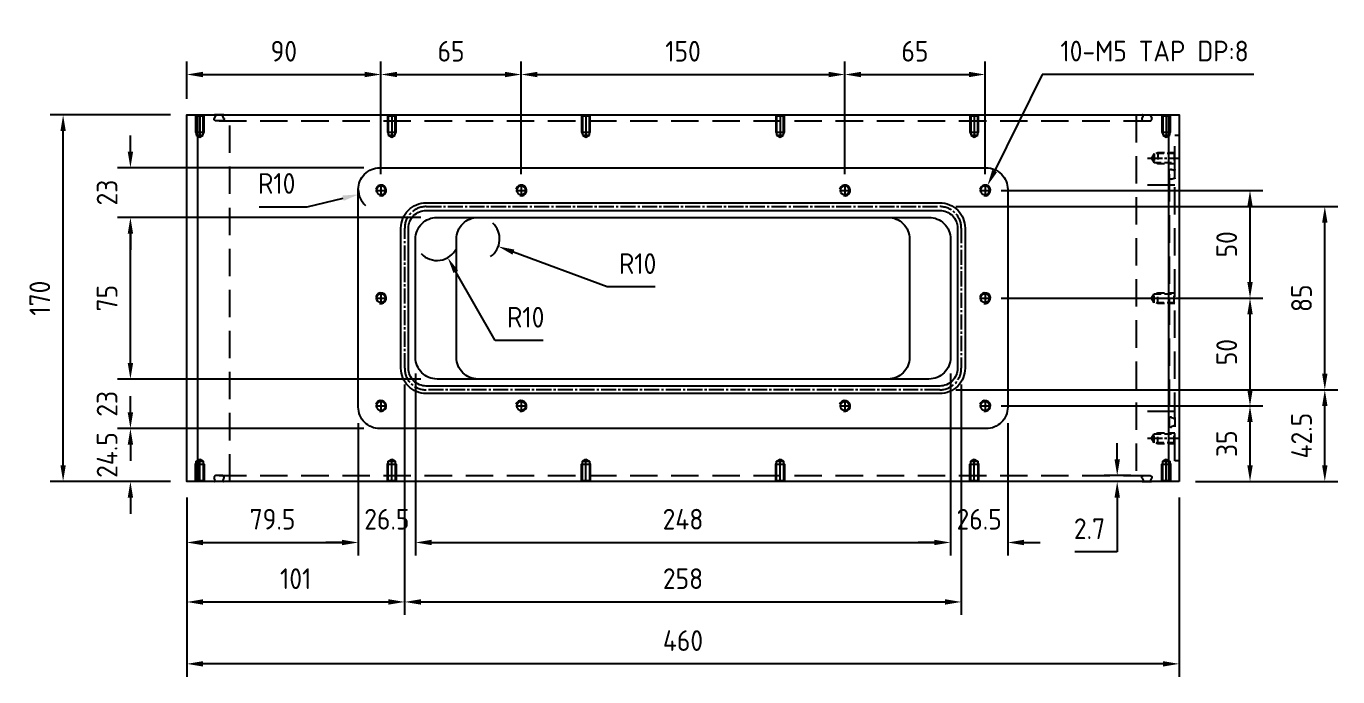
# Model space of a CAD drawing. Header units: millimetres. Extents: x -4251 to 2609, y -1673 to 4048.
# Drawn here: x -3733 to -3125, y 158 to 460 of the extents above; entities that cross this region are included whole.
import ezdxf

# ---------------------------------------------------------------- set-up
doc = ezdxf.new("R2010")
doc.units = ezdxf.units.MM
for name, pattern in [('CENTER', [50.8, 31.75, -6.35, 6.35, -6.35]), ('CENTER1', [10, 7, -1, 1, -1]), ('HIDDEN2', [4.7625, 3.175, -1.5875]), ('HIDDENX2', [19.05, 12.7, -6.35])]:
    doc.linetypes.add(name, pattern=pattern)
doc.layers.add('CENTER', color=1, linetype='CENTER')
doc.layers.add('THIN', color=3, linetype='Continuous')
doc.styles.get("Standard").update_dxf_attribs({"font": 'ISOCP.SHX', "bigfont": 'WHGTXT.SHX'})
doc.dimstyles.new('PS-3', dxfattribs={"dimscale": 3, "dimtxt": 3.2, "dimasz": 2.5, "dimexe": 2, "dimexo": 2.5, "dimgap": 2, "dimtad": 1, "dimtoh": 1, "dimrnd": 0.05, "dimzin": 12, "dimdsep": 46, "dimtxsty": 'Standard', "dimcen": 0, "dimclrt": 2, "dimazin": 3, "dimtfac": 1, "dimtofl": 0, "dimtmove": 0, "dimatfit": 3, "dimfxl": 0, "dimtolj": 1, "dimtzin": 0, "dimarcsym": 0})

# ---------------------------------------------------------------- blocks, each defined once
blk = doc.blocks.new('A$C4A8E0548')
at = {"color": 2, "linetype": 'HIDDENX2'}
for p, q in [((-2.23, 1.13), (-1.78, 2.14)), ((-2.14, 2.7), (2.14, 2.7)), ((-1.5, 0), (1.5, 0)), ((1.78, 2.14), (2.23, 1.13))]:
    blk.add_line(p, q, dxfattribs=at)
for centre, radius, start, end in [((-1.5, 0.8), 0.8, 156, 228.59038), ((-2.14, 2.3), 0.4, 336, 90), ((-1.5, 0.8), 0.8, 228.59038, 270), ((1.5, 0.8), 0.8, 270, 311.40962), ((2.14, 2.3), 0.4, 90, 204), ((1.5, 0.8), 0.8, 311.40962, 24)]:
    blk.add_arc(centre, radius, start, end, dxfattribs=at)
blk = doc.blocks.new('A$C757C281B')
blk.add_circle((0, 0), 2.07)
at = {"layer": 'CENTER'}
for p, q in [((-2.5, 0), (2.5, 0)), ((0, 2.5), (0, -2.5))]:
    blk.add_line(p, q, dxfattribs=at)
at = {"layer": 'THIN'}
blk.add_arc((0, 0), 2.5, 255, 165, dxfattribs=at)
blk = doc.blocks.new('A$C3EC57485')
at = {"color": 4}
for p, q in [((-455, 170), (-455, 0)), ((-5, 170), (-5, 0))]:
    blk.add_line(p, q, dxfattribs=at)
at = {"color": 2, "linetype": 'HIDDENX2'}
for p, q in [((-445, 167.3), (-15, 167.3)), ((-440, 0), (-440, 170)), ((-20, 170), (-20, 0)), ((-456, 162), (-452, 162)), ((-455.62, 160.6), (-452.38, 160.6)), ((-367, 162), (-363, 162)), ((-366.62, 160.6), (-363.38, 160.6)), ((-277, 162), (-273, 162)), ((-276.62, 160.6), (-273.38, 160.6)), ((-187, 162), (-183, 162)), ((-186.62, 160.6), (-183.38, 160.6)), ((-97, 162), (-93, 162)), ((-96.62, 160.6), (-93.38, 160.6)), ((-8, 162), (-4, 162)), ((-7.62, 160.6), (-4.38, 160.6)), ((-2, 9.5), (-2, 160.5)), ((0, 160.5), (-2, 160.5)), ((-4.7, 142.5), (-4.7, 27.5)), ((-2, 137.5), (-20, 137.5)), ((-2, 32.5), (-20, 32.5)), ((-456, 8), (-452, 8)), ((-455.62, 9.4), (-452.38, 9.4)), ((-367, 8), (-363, 8)), ((-366.62, 9.4), (-363.38, 9.4)), ((-277, 8), (-273, 8)), ((-276.62, 9.4), (-273.38, 9.4)), ((-187, 8), (-183, 8)), ((-186.62, 9.4), (-183.38, 9.4)), ((-97, 8), (-93, 8)), ((-96.62, 9.4), (-93.38, 9.4)), ((-8, 8), (-4, 8)), ((-7.62, 9.4), (-4.38, 9.4)), ((0, 9.5), (-2, 9.5)), ((-445, 2.7), (-15, 2.7))]:
    blk.add_line(p, q, dxfattribs=at)
at = {"color": 2, "linetype": 'HIDDEN2'}
for p, q in [((-11.6, 152.07), (-11.6, 147.93)), ((-10, 152.5), (-10, 147.5)), ((-11.6, 82.93), (-11.6, 87.07)), ((-10, 82.5), (-10, 87.5)), ((-11.6, 17.93), (-11.6, 22.07)), ((-10, 17.5), (-10, 22.5))]:
    blk.add_line(p, q, dxfattribs=at)
at = {"color": 1, "linetype": 'CENTER1'}
for p, q in [((-14.79, 150), (0, 150)), ((-14.79, 85), (0, 85)), ((-14.79, 20), (0, 20))]:
    blk.add_line(p, q, dxfattribs=at)
at = {"color": 4}
blk.add_lwpolyline([(0, 0), (-460, 0), (-460, 170), (0, 170)], close=True, dxfattribs=at)
at = {"color": 2, "linetype": 'HIDDENX2'}
for points in [[(-456, 170), (-456, 162), (-455.62, 161.34)], [(-456, 170), (-455.62, 169.62), (-452.38, 169.62), (-452, 170)], [(-455.62, 169.62), (-455.62, 160.6), (-454, 159.66), (-452.38, 160.6), (-452.38, 169.62)], [(-452.38, 161.34), (-452, 162), (-452, 170)], [(-367, 170), (-367, 162), (-366.62, 161.34)], [(-367, 170), (-366.62, 169.62), (-363.38, 169.62), (-363, 170)], [(-366.62, 169.62), (-366.62, 160.6), (-365, 159.66), (-363.38, 160.6), (-363.38, 169.62)], [(-363.38, 161.34), (-363, 162), (-363, 170)], [(-277, 170), (-277, 162), (-276.62, 161.34)], [(-277, 170), (-276.62, 169.62), (-273.38, 169.62), (-273, 170)], [(-276.62, 169.62), (-276.62, 160.6), (-275, 159.66), (-273.38, 160.6), (-273.38, 169.62)], [(-273.38, 161.34), (-273, 162), (-273, 170)], [(-187, 170), (-187, 162), (-186.62, 161.34)], [(-187, 170), (-186.62, 169.62), (-183.38, 169.62), (-183, 170)], [(-186.62, 169.62), (-186.62, 160.6), (-185, 159.66), (-183.38, 160.6), (-183.38, 169.62)], [(-183.38, 161.34), (-183, 162), (-183, 170)], [(-97, 170), (-97, 162), (-96.62, 161.34)], [(-97, 170), (-96.62, 169.62), (-93.38, 169.62), (-93, 170)], [(-96.62, 169.62), (-96.62, 160.6), (-95, 159.66), (-93.38, 160.6), (-93.38, 169.62)], [(-93.38, 161.34), (-93, 162), (-93, 170)], [(-8, 170), (-8, 162), (-7.62, 161.34)], [(-8, 170), (-7.62, 169.62), (-4.38, 169.62), (-4, 170)], [(-7.62, 169.62), (-7.62, 160.6), (-6, 159.66), (-4.38, 160.6), (-4.38, 169.62)], [(-4.38, 161.34), (-4, 162), (-4, 170)], [(-456, 0), (-456, 8), (-455.62, 8.66)], [(-455.62, 0.38), (-455.62, 9.4), (-454, 10.34), (-452.38, 9.4), (-452.38, 0.38)], [(-452.38, 8.66), (-452, 8), (-452, 0)], [(-367, 0), (-367, 8), (-366.62, 8.66)], [(-366.62, 0.38), (-366.62, 9.4), (-365, 10.34), (-363.38, 9.4), (-363.38, 0.38)], [(-363.38, 8.66), (-363, 8), (-363, 0)], [(-277, 0), (-277, 8), (-276.62, 8.66)], [(-276.62, 0.38), (-276.62, 9.4), (-275, 10.34), (-273.38, 9.4), (-273.38, 0.38)], [(-273.38, 8.66), (-273, 8), (-273, 0)], [(-187, 0), (-187, 8), (-186.62, 8.66)], [(-186.62, 0.38), (-186.62, 9.4), (-185, 10.34), (-183.38, 9.4), (-183.38, 0.38)], [(-183.38, 8.66), (-183, 8), (-183, 0)], [(-97, 0), (-97, 8), (-96.62, 8.66)], [(-96.62, 0.38), (-96.62, 9.4), (-95, 10.34), (-93.38, 9.4), (-93.38, 0.38)], [(-93.38, 8.66), (-93, 8), (-93, 0)], [(-8, 0), (-8, 8), (-7.62, 8.66)], [(-7.62, 0.38), (-7.62, 9.4), (-6, 10.34), (-4.38, 9.4), (-4.38, 0.38)], [(-4.38, 8.66), (-4, 8), (-4, 0)], [(-456, 0), (-455.62, 0.38), (-452.38, 0.38), (-452, 0)], [(-367, 0), (-366.62, 0.38), (-363.38, 0.38), (-363, 0)], [(-277, 0), (-276.62, 0.38), (-273.38, 0.38), (-273, 0)], [(-187, 0), (-186.62, 0.38), (-183.38, 0.38), (-183, 0)], [(-97, 0), (-96.62, 0.38), (-93.38, 0.38), (-93, 0)], [(-8, 0), (-7.62, 0.38), (-4.38, 0.38), (-4, 0)]]:
    blk.add_lwpolyline(points, dxfattribs=at)
at = {"color": 2, "linetype": 'HIDDEN2'}
for points in [[(-2.43, 152.07), (-11.6, 152.07), (-12.79, 150), (-11.6, 147.93), (-2.43, 147.93)], [(-2, 152.5), (-10, 152.5), (-10.75, 152.07)], [(-2, 152.5), (-2.43, 152.07), (-2.43, 147.93), (-2, 147.5)], [(-10.75, 147.93), (-10, 147.5), (-2, 147.5)], [(-2.43, 82.93), (-11.6, 82.93), (-12.79, 85), (-11.6, 87.07), (-2.43, 87.07)], [(-10.75, 87.07), (-10, 87.5), (-2, 87.5)], [(-2, 82.5), (-2.43, 82.93), (-2.43, 87.07), (-2, 87.5)], [(-2, 82.5), (-10, 82.5), (-10.75, 82.93)], [(-2.43, 17.93), (-11.6, 17.93), (-12.79, 20), (-11.6, 22.07), (-2.43, 22.07)], [(-10.75, 22.07), (-10, 22.5), (-2, 22.5)], [(-2, 17.5), (-2.43, 17.93), (-2.43, 22.07), (-2, 22.5)], [(-2, 17.5), (-10, 17.5), (-10.75, 17.93)]]:
    blk.add_lwpolyline(points, dxfattribs=at)
at = {"color": 4}
for points in [[(-89.5, 24.5), (-370.5, 24.5, -0.414214), (-380.5, 34.5), (-380.5, 135.5, -0.414214), (-370.5, 145.5), (-89.5, 145.5, -0.414214), (-79.5, 135.5), (-79.5, 34.5, -0.414214)], [(-349, 129.24), (-111, 129.24, -0.414214), (-99.26, 117.5), (-99.26, 52.5, -0.414214), (-111, 40.76), (-349, 40.76, -0.414214), (-360.74, 52.5), (-360.74, 117.5, -0.414214)], [(-349, 125.76), (-111, 125.76, -0.414214), (-102.74, 117.5), (-102.74, 52.5, -0.414214), (-111, 44.24), (-349, 44.24, -0.414214), (-357.26, 52.5), (-357.26, 117.5, -0.414214)], [(-344, 122.5), (-116, 122.5, -0.414214), (-106, 112.5), (-106, 57.5, -0.414214), (-116, 47.5), (-344, 47.5, -0.414214), (-354, 57.5), (-354, 112.5, -0.414214)], [(-325, 122.5), (-135, 122.5, -0.414214), (-125, 112.5), (-125, 57.5, -0.414214), (-135, 47.5), (-325, 47.5, -0.414214), (-335, 57.5), (-335, 112.5, -0.414214)]]:
    blk.add_lwpolyline(points, format="xyb", close=True, dxfattribs=at)
at = {"color": 1, "linetype": 'CENTER1'}
blk.add_lwpolyline([(-349, 127.5), (-111, 127.5, -0.414214), (-101, 117.5), (-101, 52.5, -0.414214), (-111, 42.5), (-349, 42.5, -0.414214), (-359, 52.5), (-359, 117.5, -0.414214)], format="xyb", close=True, dxfattribs=at)
blk.add_circle((-370, 135), 2.07)
at = {"layer": 'CENTER'}
for p, q in [((-454, 170), (-454, 159.66)), ((-365, 170), (-365, 159.66)), ((-275, 170), (-275, 159.66)), ((-185, 170), (-185, 159.66)), ((-95, 170), (-95, 159.66)), ((-6, 170), (-6, 159.66)), ((-372.5, 135), (-367.5, 135)), ((-370, 137.5), (-370, 132.5)), ((-454, 0), (-454, 10.34)), ((-365, 0), (-365, 10.34)), ((-275, 0), (-275, 10.34)), ((-185, 0), (-185, 10.34)), ((-95, 0), (-95, 10.34)), ((-6, 0), (-6, 10.34))]:
    blk.add_line(p, q, dxfattribs=at)
at = {"layer": 'THIN'}
blk.add_arc((-370, 135), 2.5, 255, 165, dxfattribs=at)
at = {"xscale": -1}
blk.add_blockref('A$C4A8E0548', (-445, 167.3), dxfattribs=at)
for name, p in [('A$C4A8E0548', (-15, 167.3)), ('A$C757C281B', (-305, 135)), ('A$C757C281B', (-155, 135)), ('A$C757C281B', (-90, 135)), ('A$C757C281B', (-370, 85)), ('A$C757C281B', (-90, 85)), ('A$C757C281B', (-370, 35)), ('A$C757C281B', (-305, 35)), ('A$C757C281B', (-155, 35)), ('A$C757C281B', (-90, 35))]:
    blk.add_blockref(name, p)
for p, rotation in [((-4.7, 142.5), 270), ((-15, 2.7), 180)]:
    blk.add_blockref('A$C4A8E0548', p, dxfattribs=dict(at, rotation=rotation))
for p, rotation in [((-4.7, 27.5), 270), ((-445, 2.7), 180)]:
    blk.add_blockref('A$C4A8E0548', p, dxfattribs=dict(rotation=rotation))
blk = doc.blocks.new('*D1140')
at = {"color": 0, "lineweight": -2}
for p, q in [((-3579.01, 275.64), (-3579.01, 214.32)), ((-3658.51, 241.14), (-3658.51, 214.32)), ((-3651.01, 220.32), (-3586.51, 220.32))]:
    blk.add_line(p, q, dxfattribs=at)
at = {"color": 0}
for points in [[(-3651.01, 221.57), (-3651.01, 219.07), (-3658.51, 220.32)], [(-3586.51, 221.57), (-3586.51, 219.07), (-3579.01, 220.32)]]:
    blk.add_solid(points, dxfattribs=at)
at = {"layer": 'DEFPOINTS', "color": 0}
for p in [(-3579.01, 283.14), (-3658.51, 248.64), (-3579.01, 220.32)]:
    blk.add_point(p, dxfattribs=at)
at = {"color": 2, "insert": (-3618.76, 231.12), "char_height": 9.6, "attachment_point": 5}
blk.add_mtext('\\A1;79.5', dxfattribs=at)
blk = doc.blocks.new('*D1141')
at = {"color": 0, "lineweight": -2}
for p, q in [((-3552.51, 298.64), (-3552.51, 214.32)), ((-3579.01, 275.64), (-3579.01, 214.32)), ((-3586.51, 220.32), (-3594.01, 220.32)), ((-3545.01, 220.32), (-3537.51, 220.32))]:
    blk.add_line(p, q, dxfattribs=at)
at = {"color": 0}
for points in [[(-3586.51, 221.57), (-3586.51, 219.07), (-3579.01, 220.32)], [(-3545.01, 221.57), (-3545.01, 219.07), (-3552.51, 220.32)]]:
    blk.add_solid(points, dxfattribs=at)
at = {"layer": 'DEFPOINTS', "color": 0}
for p in [(-3552.51, 306.14), (-3579.01, 283.14), (-3552.51, 220.32)]:
    blk.add_point(p, dxfattribs=at)
at = {"color": 2, "insert": (-3565.76, 231.12), "char_height": 9.6, "attachment_point": 5}
blk.add_mtext('\\A1;26.5', dxfattribs=at)
blk = doc.blocks.new('*D1142')
at = {"color": 0, "lineweight": -2}
for p, q in [((-3552.51, 298.64), (-3552.51, 214.32)), ((-3304.51, 298.64), (-3304.51, 214.32)), ((-3545.01, 220.32), (-3312.01, 220.32))]:
    blk.add_line(p, q, dxfattribs=at)
at = {"color": 0}
for points in [[(-3545.01, 221.57), (-3545.01, 219.07), (-3552.51, 220.32)], [(-3312.01, 221.57), (-3312.01, 219.07), (-3304.51, 220.32)]]:
    blk.add_solid(points, dxfattribs=at)
at = {"layer": 'DEFPOINTS', "color": 0}
for p in [(-3552.51, 306.14), (-3304.51, 306.14), (-3304.51, 220.32)]:
    blk.add_point(p, dxfattribs=at)
at = {"color": 2, "insert": (-3428.51, 231.12), "char_height": 9.6, "attachment_point": 5}
blk.add_mtext('\\A1;248', dxfattribs=at)
blk = doc.blocks.new('*D1143')
at = {"color": 0, "lineweight": -2}
for p, q in [((-3304.51, 298.64), (-3304.51, 214.32)), ((-3278.01, 275.64), (-3278.01, 214.32)), ((-3312.01, 220.32), (-3319.51, 220.32)), ((-3270.51, 220.32), (-3263.01, 220.32))]:
    blk.add_line(p, q, dxfattribs=at)
at = {"color": 0}
for points in [[(-3312.01, 221.57), (-3312.01, 219.07), (-3304.51, 220.32)], [(-3270.51, 221.57), (-3270.51, 219.07), (-3278.01, 220.32)]]:
    blk.add_solid(points, dxfattribs=at)
at = {"layer": 'DEFPOINTS', "color": 0}
for p in [(-3304.51, 306.14), (-3278.01, 283.14), (-3278.01, 220.32)]:
    blk.add_point(p, dxfattribs=at)
at = {"color": 2, "insert": (-3291.26, 231.12), "char_height": 9.6, "attachment_point": 5}
blk.add_mtext('\\A1;26.5', dxfattribs=at)
blk = doc.blocks.new('*D1144')
at = {"color": 0, "lineweight": -2}
for p, q in [((-3557.51, 293.64), (-3557.51, 186.73)), ((-3658.51, 241.14), (-3658.51, 186.73)), ((-3651.01, 192.73), (-3565.01, 192.73))]:
    blk.add_line(p, q, dxfattribs=at)
at = {"color": 0}
for points in [[(-3651.01, 193.98), (-3651.01, 191.48), (-3658.51, 192.73)], [(-3565.01, 193.98), (-3565.01, 191.48), (-3557.51, 192.73)]]:
    blk.add_solid(points, dxfattribs=at)
at = {"layer": 'DEFPOINTS', "color": 0}
for p in [(-3557.51, 301.14), (-3658.51, 248.64), (-3557.51, 192.73)]:
    blk.add_point(p, dxfattribs=at)
at = {"color": 2, "insert": (-3608.01, 203.53), "char_height": 9.6, "attachment_point": 5}
blk.add_mtext('\\A1;101', dxfattribs=at)
blk = doc.blocks.new('*D1145')
at = {"color": 0, "lineweight": -2}
for p, q in [((-3557.51, 293.64), (-3557.51, 186.73)), ((-3299.51, 293.64), (-3299.51, 186.73)), ((-3550.01, 192.73), (-3307.01, 192.73))]:
    blk.add_line(p, q, dxfattribs=at)
at = {"color": 0}
for points in [[(-3550.01, 193.98), (-3550.01, 191.48), (-3557.51, 192.73)], [(-3307.01, 193.98), (-3307.01, 191.48), (-3299.51, 192.73)]]:
    blk.add_solid(points, dxfattribs=at)
at = {"layer": 'DEFPOINTS', "color": 0}
for p in [(-3557.51, 301.14), (-3299.51, 301.14), (-3299.51, 192.73)]:
    blk.add_point(p, dxfattribs=at)
at = {"color": 2, "insert": (-3428.51, 203.53), "char_height": 9.6, "attachment_point": 5}
blk.add_mtext('\\A1;258', dxfattribs=at)
blk = doc.blocks.new('*D1146')
at = {"color": 0, "lineweight": -2}
for p, q in [((-3658.51, 241.14), (-3658.51, 158.02)), ((-3198.51, 241.14), (-3198.51, 158.02)), ((-3206.01, 164.02), (-3651.01, 164.02))]:
    blk.add_line(p, q, dxfattribs=at)
at = {"color": 0}
for points in [[(-3651.01, 165.27), (-3651.01, 162.77), (-3658.51, 164.02)], [(-3206.01, 165.27), (-3206.01, 162.77), (-3198.51, 164.02)]]:
    blk.add_solid(points, dxfattribs=at)
at = {"layer": 'DEFPOINTS', "color": 0}
for p in [(-3658.51, 248.64), (-3198.51, 248.64), (-3658.51, 164.02)]:
    blk.add_point(p, dxfattribs=at)
at = {"color": 2, "insert": (-3428.51, 174.82), "char_height": 9.6, "attachment_point": 5}
blk.add_mtext('\\A1;460', dxfattribs=at)
blk = doc.blocks.new('*D1147')
at = {"color": 0, "lineweight": -2}
for p, q in [((-3684.62, 280.64), (-3684.62, 288.14)), ((-3576.51, 273.14), (-3690.62, 273.14)), ((-3666.01, 248.64), (-3690.62, 248.64)), ((-3684.62, 241.14), (-3684.62, 233.64))]:
    blk.add_line(p, q, dxfattribs=at)
at = {"color": 0}
for points in [[(-3685.87, 280.64), (-3683.37, 280.64), (-3684.62, 273.14)], [(-3685.87, 241.14), (-3683.37, 241.14), (-3684.62, 248.64)]]:
    blk.add_solid(points, dxfattribs=at)
at = {"layer": 'DEFPOINTS', "color": 0}
for p in [(-3684.62, 273.14), (-3569.01, 273.14), (-3658.51, 248.64)]:
    blk.add_point(p, dxfattribs=at)
at = {"color": 2, "insert": (-3695.42, 260.89), "char_height": 9.6, "attachment_point": 5, "rotation": 90}
blk.add_mtext('\\A1;24.5', dxfattribs=at)
blk = doc.blocks.new('*D1148')
at = {"color": 0, "lineweight": -2}
for p, q in [((-3684.62, 303.64), (-3684.62, 311.14)), ((-3550.01, 296.14), (-3690.62, 296.14)), ((-3576.51, 273.14), (-3690.62, 273.14)), ((-3684.62, 265.64), (-3684.62, 258.14))]:
    blk.add_line(p, q, dxfattribs=at)
at = {"color": 0}
for points in [[(-3685.87, 303.64), (-3683.37, 303.64), (-3684.62, 296.14)], [(-3685.87, 265.64), (-3683.37, 265.64), (-3684.62, 273.14)]]:
    blk.add_solid(points, dxfattribs=at)
at = {"layer": 'DEFPOINTS', "color": 0}
for p in [(-3684.62, 296.14), (-3542.51, 296.14), (-3569.01, 273.14)]:
    blk.add_point(p, dxfattribs=at)
at = {"color": 2, "insert": (-3695.42, 284.64), "char_height": 9.6, "attachment_point": 5, "rotation": 90}
blk.add_mtext('\\A1;23', dxfattribs=at)
blk = doc.blocks.new('*D1149')
at = {"color": 0, "lineweight": -2}
for p, q in [((-3550.01, 371.14), (-3690.62, 371.14)), ((-3684.62, 303.64), (-3684.62, 363.64)), ((-3550.01, 296.14), (-3690.62, 296.14))]:
    blk.add_line(p, q, dxfattribs=at)
at = {"color": 0}
for points in [[(-3685.87, 363.64), (-3683.37, 363.64), (-3684.62, 371.14)], [(-3685.87, 303.64), (-3683.37, 303.64), (-3684.62, 296.14)]]:
    blk.add_solid(points, dxfattribs=at)
at = {"layer": 'DEFPOINTS', "color": 0}
for p in [(-3684.62, 371.14), (-3542.51, 371.14), (-3542.51, 296.14)]:
    blk.add_point(p, dxfattribs=at)
at = {"color": 2, "insert": (-3695.42, 333.64), "char_height": 9.6, "attachment_point": 5, "rotation": 90}
blk.add_mtext('\\A1;75', dxfattribs=at)
blk = doc.blocks.new('*D1150')
at = {"color": 0, "lineweight": -2}
for p, q in [((-3684.62, 401.64), (-3684.62, 409.14)), ((-3576.51, 394.14), (-3690.62, 394.14)), ((-3550.01, 371.14), (-3690.62, 371.14)), ((-3684.62, 363.64), (-3684.62, 356.14))]:
    blk.add_line(p, q, dxfattribs=at)
at = {"color": 0}
for points in [[(-3685.87, 401.64), (-3683.37, 401.64), (-3684.62, 394.14)], [(-3685.87, 363.64), (-3683.37, 363.64), (-3684.62, 371.14)]]:
    blk.add_solid(points, dxfattribs=at)
at = {"layer": 'DEFPOINTS', "color": 0}
for p in [(-3684.62, 394.14), (-3569.01, 394.14), (-3542.51, 371.14)]:
    blk.add_point(p, dxfattribs=at)
at = {"color": 2, "insert": (-3695.42, 382.64), "char_height": 9.6, "attachment_point": 5, "rotation": 90}
blk.add_mtext('\\A1;23', dxfattribs=at)
blk = doc.blocks.new('*D1151')
at = {"color": 0, "lineweight": -2}
for p, q in [((-3666.01, 418.64), (-3721.81, 418.64)), ((-3715.81, 256.14), (-3715.81, 411.14)), ((-3666.01, 248.64), (-3721.81, 248.64))]:
    blk.add_line(p, q, dxfattribs=at)
at = {"color": 0}
for points in [[(-3717.06, 411.14), (-3714.56, 411.14), (-3715.81, 418.64)], [(-3717.06, 256.14), (-3714.56, 256.14), (-3715.81, 248.64)]]:
    blk.add_solid(points, dxfattribs=at)
at = {"layer": 'DEFPOINTS', "color": 0}
for p in [(-3715.81, 418.64), (-3658.51, 418.64), (-3658.51, 248.64)]:
    blk.add_point(p, dxfattribs=at)
at = {"color": 2, "insert": (-3726.61, 333.64), "char_height": 9.6, "attachment_point": 5, "rotation": 90}
blk.add_mtext('\\A1;170', dxfattribs=at)
blk = doc.blocks.new('*D1152')
at = {"color": 0, "lineweight": -2}
for p, q in [((-3658.51, 426.14), (-3658.51, 443.42)), ((-3568.51, 391.14), (-3568.51, 443.42)), ((-3651.01, 437.42), (-3576.01, 437.42))]:
    blk.add_line(p, q, dxfattribs=at)
at = {"color": 0}
for points in [[(-3651.01, 438.67), (-3651.01, 436.17), (-3658.51, 437.42)], [(-3576.01, 438.67), (-3576.01, 436.17), (-3568.51, 437.42)]]:
    blk.add_solid(points, dxfattribs=at)
at = {"layer": 'DEFPOINTS', "color": 0}
for p in [(-3568.51, 437.42), (-3658.51, 418.64), (-3568.51, 383.64)]:
    blk.add_point(p, dxfattribs=at)
at = {"color": 2, "insert": (-3613.51, 448.22), "char_height": 9.6, "attachment_point": 5}
blk.add_mtext('\\A1;90', dxfattribs=at)
blk = doc.blocks.new('*D1153')
at = {"color": 0, "lineweight": -2}
for p, q in [((-3568.51, 391.14), (-3568.51, 443.42)), ((-3503.51, 391.14), (-3503.51, 443.42)), ((-3561.01, 437.42), (-3511.01, 437.42))]:
    blk.add_line(p, q, dxfattribs=at)
at = {"color": 0}
for points in [[(-3561.01, 438.67), (-3561.01, 436.17), (-3568.51, 437.42)], [(-3511.01, 438.67), (-3511.01, 436.17), (-3503.51, 437.42)]]:
    blk.add_solid(points, dxfattribs=at)
at = {"layer": 'DEFPOINTS', "color": 0}
for p in [(-3503.51, 437.42), (-3568.51, 383.64), (-3503.51, 383.64)]:
    blk.add_point(p, dxfattribs=at)
at = {"color": 2, "insert": (-3536.01, 448.22), "char_height": 9.6, "attachment_point": 5}
blk.add_mtext('\\A1;65', dxfattribs=at)
blk = doc.blocks.new('*D1154')
at = {"color": 0, "lineweight": -2}
for p, q in [((-3503.51, 391.14), (-3503.51, 443.42)), ((-3353.51, 391.14), (-3353.51, 443.42)), ((-3496.01, 437.42), (-3361.01, 437.42))]:
    blk.add_line(p, q, dxfattribs=at)
at = {"color": 0}
for points in [[(-3496.01, 438.67), (-3496.01, 436.17), (-3503.51, 437.42)], [(-3361.01, 438.67), (-3361.01, 436.17), (-3353.51, 437.42)]]:
    blk.add_solid(points, dxfattribs=at)
at = {"layer": 'DEFPOINTS', "color": 0}
for p in [(-3353.51, 437.42), (-3503.51, 383.64), (-3353.51, 383.64)]:
    blk.add_point(p, dxfattribs=at)
at = {"color": 2, "insert": (-3428.51, 448.22), "char_height": 9.6, "attachment_point": 5}
blk.add_mtext('\\A1;150', dxfattribs=at)
blk = doc.blocks.new('*D1155')
at = {"color": 0, "lineweight": -2}
for p, q in [((-3353.51, 391.14), (-3353.51, 443.42)), ((-3288.51, 391.14), (-3288.51, 443.42)), ((-3346.01, 437.42), (-3296.01, 437.42))]:
    blk.add_line(p, q, dxfattribs=at)
at = {"color": 0}
for points in [[(-3346.01, 438.67), (-3346.01, 436.17), (-3353.51, 437.42)], [(-3296.01, 438.67), (-3296.01, 436.17), (-3288.51, 437.42)]]:
    blk.add_solid(points, dxfattribs=at)
at = {"layer": 'DEFPOINTS', "color": 0}
for p in [(-3288.51, 437.42), (-3353.51, 383.64), (-3288.51, 383.64)]:
    blk.add_point(p, dxfattribs=at)
at = {"color": 2, "insert": (-3321.01, 448.22), "char_height": 9.6, "attachment_point": 5}
blk.add_mtext('\\A1;65', dxfattribs=at)
blk = doc.blocks.new('*D1156')
at = {"color": 0, "lineweight": -2}
for p, q in [((-3281.01, 283.64), (-3159.71, 283.64)), ((-3165.71, 256.14), (-3165.71, 276.14)), ((-3191.01, 248.64), (-3159.71, 248.64))]:
    blk.add_line(p, q, dxfattribs=at)
at = {"color": 0}
for points in [[(-3166.96, 276.14), (-3164.46, 276.14), (-3165.71, 283.64)], [(-3166.96, 256.14), (-3164.46, 256.14), (-3165.71, 248.64)]]:
    blk.add_solid(points, dxfattribs=at)
at = {"layer": 'DEFPOINTS', "color": 0}
for p in [(-3288.51, 283.64), (-3165.71, 283.64), (-3198.51, 248.64)]:
    blk.add_point(p, dxfattribs=at)
at = {"color": 2, "insert": (-3176.51, 266.14), "char_height": 9.6, "attachment_point": 5, "rotation": 90}
blk.add_mtext('\\A1;35', dxfattribs=at)
blk = doc.blocks.new('*D1157')
at = {"color": 0, "lineweight": -2}
for p, q in [((-3281.01, 333.64), (-3159.71, 333.64)), ((-3165.71, 291.14), (-3165.71, 326.14)), ((-3281.01, 283.64), (-3159.71, 283.64))]:
    blk.add_line(p, q, dxfattribs=at)
at = {"color": 0}
for points in [[(-3166.96, 326.14), (-3164.46, 326.14), (-3165.71, 333.64)], [(-3166.96, 291.14), (-3164.46, 291.14), (-3165.71, 283.64)]]:
    blk.add_solid(points, dxfattribs=at)
at = {"layer": 'DEFPOINTS', "color": 0}
for p in [(-3288.51, 333.64), (-3165.71, 333.64), (-3288.51, 283.64)]:
    blk.add_point(p, dxfattribs=at)
at = {"color": 2, "insert": (-3176.51, 308.64), "char_height": 9.6, "attachment_point": 5, "rotation": 90}
blk.add_mtext('\\A1;50', dxfattribs=at)
blk = doc.blocks.new('*D1158')
at = {"color": 0, "lineweight": -2}
for p, q in [((-3281.01, 383.64), (-3159.71, 383.64)), ((-3165.71, 341.14), (-3165.71, 376.14)), ((-3281.01, 333.64), (-3159.71, 333.64))]:
    blk.add_line(p, q, dxfattribs=at)
at = {"color": 0}
for points in [[(-3166.96, 376.14), (-3164.46, 376.14), (-3165.71, 383.64)], [(-3166.96, 341.14), (-3164.46, 341.14), (-3165.71, 333.64)]]:
    blk.add_solid(points, dxfattribs=at)
at = {"layer": 'DEFPOINTS', "color": 0}
for p in [(-3288.51, 383.64), (-3165.71, 383.64), (-3288.51, 333.64)]:
    blk.add_point(p, dxfattribs=at)
at = {"color": 2, "insert": (-3176.51, 358.64), "char_height": 9.6, "attachment_point": 5, "rotation": 90}
blk.add_mtext('\\A1;50', dxfattribs=at)
blk = doc.blocks.new('*D1179')
at = {"color": 0, "lineweight": -2}
for p, q in [((-3261.99, 437.41), (-3284.08, 392.61)), ((-3163.91, 437.41), (-3261.99, 437.41))]:
    blk.add_line(p, q, dxfattribs=at)
at = {"color": 0}
blk.add_solid([(-3285.2, 393.17), (-3282.96, 392.06), (-3287.4, 385.89)], dxfattribs=at)
at = {"layer": 'DEFPOINTS', "color": 0}
for p in [(-3287.4, 385.89), (-3289.61, 381.4)]:
    blk.add_point(p, dxfattribs=at)
at = {"color": 2, "insert": (-3209.95, 448.28), "char_height": 9.6, "attachment_point": 5}
blk.add_mtext('\\A1;10-M5 TAP DP:8', dxfattribs=at)
blk = doc.blocks.new('*D1180')
at = {"color": 0, "lineweight": -2}
for p, q in [((-3227.26, 258.84), (-3227.26, 266.34)), ((-3221.01, 251.34), (-3233.26, 251.34)), ((-3221.62, 248.64), (-3233.26, 248.64)), ((-3227.26, 241.14), (-3227.26, 215.91)), ((-3227.26, 215.91), (-3246.94, 215.91))]:
    blk.add_line(p, q, dxfattribs=at)
at = {"color": 0}
for points in [[(-3228.51, 258.84), (-3226.01, 258.84), (-3227.26, 251.34)], [(-3228.51, 241.14), (-3226.01, 241.14), (-3227.26, 248.64)]]:
    blk.add_solid(points, dxfattribs=at)
at = {"layer": 'DEFPOINTS', "color": 0}
for p in [(-3227.26, 251.34), (-3213.51, 251.34), (-3214.12, 248.64)]:
    blk.add_point(p, dxfattribs=at)
at = {"color": 2, "insert": (-3240.1, 226.71), "char_height": 9.6, "attachment_point": 5}
blk.add_mtext('\\A1;2.7', dxfattribs=at)
blk = doc.blocks.new('*D1181')
at = {"color": 0, "lineweight": -2}
for p, q in [((-3602.65, 376.08), (-3586.02, 380.07)), ((-3624.98, 376.08), (-3602.65, 376.08))]:
    blk.add_line(p, q, dxfattribs=at)
blk.add_arc((-3569.01, 384.14), 10, 180, 227.85692, dxfattribs=at)
at = {"color": 0}
blk.add_solid([(-3586.32, 381.28), (-3585.73, 378.85), (-3578.73, 381.81)], dxfattribs=at)
at = {"layer": 'DEFPOINTS', "color": 0}
for p in [(-3569.01, 384.14), (-3578.73, 381.81)]:
    blk.add_point(p, dxfattribs=at)
at = {"color": 2, "insert": (-3616.82, 386.88), "char_height": 9.6, "attachment_point": 5}
blk.add_mtext('\\A1;R10', dxfattribs=at)
blk = doc.blocks.new('*D1182')
at = {"color": 0, "lineweight": -2}
for p, q in [((-3515.58, 314.02), (-3533.82, 345.95)), ((-3493.25, 314.02), (-3515.58, 314.02))]:
    blk.add_line(p, q, dxfattribs=at)
blk.add_arc((-3542.51, 361.14), 10, 222.97183, 334.12269, dxfattribs=at)
at = {"color": 0}
blk.add_solid([(-3532.74, 346.57), (-3534.91, 345.33), (-3537.55, 352.46)], dxfattribs=at)
at = {"layer": 'DEFPOINTS', "color": 0}
for p in [(-3542.51, 361.14), (-3537.55, 352.46)]:
    blk.add_point(p, dxfattribs=at)
at = {"color": 2, "insert": (-3501.41, 324.82), "char_height": 9.6, "attachment_point": 5}
blk.add_mtext('\\A1;R10', dxfattribs=at)
blk = doc.blocks.new('*D1183')
at = {"color": 0, "lineweight": -2}
for p, q in [((-3463.7, 338.89), (-3507.11, 355.04)), ((-3441.37, 338.89), (-3463.7, 338.89))]:
    blk.add_line(p, q, dxfattribs=at)
blk.add_arc((-3523.51, 361.14), 10, 305.21063, 47.02817, dxfattribs=at)
at = {"color": 0}
blk.add_solid([(-3506.67, 356.21), (-3507.54, 353.87), (-3514.13, 357.66)], dxfattribs=at)
at = {"layer": 'DEFPOINTS', "color": 0}
for p in [(-3523.51, 361.14), (-3514.13, 357.66)]:
    blk.add_point(p, dxfattribs=at)
at = {"color": 2, "insert": (-3449.53, 349.69), "char_height": 9.6, "attachment_point": 5}
blk.add_mtext('\\A1;R10', dxfattribs=at)
blk = doc.blocks.new('*D1288')
at = {"color": 0, "lineweight": -2}
for p, q in [((-3302.01, 376.14), (-3125.04, 376.14)), ((-3131.04, 298.64), (-3131.04, 368.64)), ((-3302.01, 291.14), (-3125.04, 291.14))]:
    blk.add_line(p, q, dxfattribs=at)
at = {"color": 0}
for points in [[(-3132.29, 368.64), (-3129.79, 368.64), (-3131.04, 376.14)], [(-3132.29, 298.64), (-3129.79, 298.64), (-3131.04, 291.14)]]:
    blk.add_solid(points, dxfattribs=at)
at = {"layer": 'DEFPOINTS', "color": 0}
for p in [(-3309.51, 376.14), (-3131.04, 376.14), (-3309.51, 291.14)]:
    blk.add_point(p, dxfattribs=at)
at = {"color": 2, "insert": (-3141.84, 333.64), "char_height": 9.6, "attachment_point": 5, "rotation": 90}
blk.add_mtext('\\A1;85', dxfattribs=at)
blk = doc.blocks.new('*D1289')
at = {"color": 0, "lineweight": -2}
for p, q in [((-3302.01, 291.14), (-3125.04, 291.14)), ((-3131.04, 256.14), (-3131.04, 283.64)), ((-3191.01, 248.64), (-3125.04, 248.64))]:
    blk.add_line(p, q, dxfattribs=at)
at = {"color": 0}
for points in [[(-3132.29, 283.64), (-3129.79, 283.64), (-3131.04, 291.14)], [(-3132.29, 256.14), (-3129.79, 256.14), (-3131.04, 248.64)]]:
    blk.add_solid(points, dxfattribs=at)
at = {"layer": 'DEFPOINTS', "color": 0}
for p in [(-3309.51, 291.14), (-3131.04, 291.14), (-3198.51, 248.64)]:
    blk.add_point(p, dxfattribs=at)
at = {"color": 2, "insert": (-3141.84, 269.89), "char_height": 9.6, "attachment_point": 5, "rotation": 90}
blk.add_mtext('\\A1;42.5', dxfattribs=at)

msp = doc.modelspace()

# ---------------------------------------------------------------- block references
msp.add_blockref('A$C3EC57485', (-3198.5065, 248.6443, 0))

# ---------------------------------------------------------------- dimensions: what is measured, and where the dimension line sits
dim = msp.add_diameter_dim_2p(p1=(-3289.6124, 381.4022, 0), p2=(-3287.4007, 385.8865, 0), text='10-M5 TAP DP:8', dimstyle='PS-3')
dim.commit()
dim.dimension.update_dxf_attribs({"geometry": '*D1179', "text_midpoint": (-3209.9471, 437.4123, 0), "dimtype": 163})
for base, p1, p2, picture, middle in [((-3568.5065, 437.4152, 0), (-3658.5065, 418.6443, 0), (-3568.5065, 383.6443, 0), '*D1152', (-3613.5065, 448.2152, 0)), ((-3557.5065, 192.7277, 0), (-3658.5065, 248.6443, 0), (-3557.5065, 301.1443, 0), '*D1144', (-3608.0065, 203.5277, 0)), ((-3579.0065, 220.3199, 0), (-3658.5065, 248.6443, 0), (-3579.0065, 283.1443, 0), '*D1140', (-3618.7565, 231.1199, 0)), ((-3658.5065, 164.0152, 0), (-3198.5065, 248.6443, 0), (-3658.5065, 248.6443, 0), '*D1146', (-3428.5065, 174.8152, 0))]:
    dim = msp.add_linear_dim(base=base, p1=p1, p2=p2, dimstyle='PS-3')
    dim.commit()
    dim.dimension.update_dxf_attribs({"geometry": picture, "text_midpoint": middle})
for base, p1, p2, picture, middle in [((-3503.5065, 437.4152, 0), (-3568.5065, 383.6443, 0), (-3503.5065, 383.6443, 0), '*D1153', (-3536.0065, 448.2152, 0)), ((-3353.5065, 437.4152, 0), (-3503.5065, 383.6443, 0), (-3353.5065, 383.6443, 0), '*D1154', (-3428.5065, 448.2152, 0)), ((-3288.5065, 437.4152, 0), (-3353.5065, 383.6443, 0), (-3288.5065, 383.6443, 0), '*D1155', (-3321.0065, 448.2152, 0)), ((-3304.5065, 220.3199, 0), (-3552.5065, 306.1443, 0), (-3304.5065, 306.1443, 0), '*D1142', (-3428.5065, 231.1209, 0)), ((-3299.5065, 192.7277, 0), (-3557.5065, 301.1443, 0), (-3299.5065, 301.1443, 0), '*D1145', (-3428.5065, 203.5286, 0))]:
    dim = msp.add_linear_dim(base=base, p1=p1, p2=p2, dimstyle='PS-3', override={"dimtmove": 1})
    dim.commit()
    dim.dimension.update_dxf_attribs({"geometry": picture, "text_midpoint": middle})
for base, p1, p2, picture, middle in [((-3715.8064, 418.6443, 0), (-3658.5065, 248.6443, 0), (-3658.5065, 418.6443, 0), '*D1151', (-3726.6064, 333.6443, 0)), ((-3165.7142, 283.6443, 0), (-3198.5065, 248.6443, 0), (-3288.5065, 283.6443, 0), '*D1156', (-3176.5142, 266.1443, 0))]:
    dim = msp.add_linear_dim(base=base, p1=p1, p2=p2, angle=90, dimstyle='PS-3')
    dim.commit()
    dim.dimension.update_dxf_attribs({"geometry": picture, "text_midpoint": middle})
for base, p1, p2, picture, middle in [((-3684.6185, 394.1443, 0), (-3542.5065, 371.1443, 0), (-3569.0065, 394.1443, 0), '*D1150', (-3684.6185, 382.6443, 0)), ((-3684.6185, 296.1443, 0), (-3569.0065, 273.1443, 0), (-3542.5065, 296.1443, 0), '*D1148', (-3684.6185, 284.6443, 0))]:
    dim = msp.add_linear_dim(base=base, p1=p1, p2=p2, angle=90, dimstyle='PS-3', override={"dimtmove": 1})
    dim.commit()
    dim.dimension.update_dxf_attribs({"geometry": picture, "text_midpoint": middle, "dimtype": 160})
dim = msp.add_radius_dim(center=(-3569.0065, 384.1443, 0), mpoint=(-3578.7311, 381.8134, 0), dimstyle='PS-3')
dim.commit()
dim.dimension.update_dxf_attribs({"geometry": '*D1181', "text_midpoint": (-3616.8172, 386.8792, 0)})
for base, p1, p2, picture, middle in [((-3165.7142, 383.6443, 0), (-3288.5065, 333.6443, 0), (-3288.5065, 383.6443, 0), '*D1158', (-3176.5142, 358.6443, 0)), ((-3684.6185, 371.1443, 0), (-3542.5065, 296.1443, 0), (-3542.5065, 371.1443, 0), '*D1149', (-3695.4185, 333.6443, 0)), ((-3131.036, 376.1443, 0), (-3309.5065, 291.1443, 0), (-3309.5065, 376.1443, 0), '*D1288', (-3141.836, 333.6443, 0)), ((-3165.7142, 333.6443, 0), (-3288.5065, 283.6443, 0), (-3288.5065, 333.6443, 0), '*D1157', (-3176.5142, 308.6443, 0)), ((-3131.036, 291.1443, 0), (-3198.5065, 248.6443, 0), (-3309.5065, 291.1443, 0), '*D1289', (-3141.8369, 269.8943, 0))]:
    dim = msp.add_linear_dim(base=base, p1=p1, p2=p2, angle=90, dimstyle='PS-3', override={"dimtmove": 1})
    dim.commit()
    dim.dimension.update_dxf_attribs({"geometry": picture, "text_midpoint": middle})
for center, mpoint, picture, middle in [((-3523.5065, 361.1443, 0), (-3514.1344, 357.6567, 0), '*D1183', (-3449.5318, 338.8867, 0)), ((-3542.5065, 361.1443, 0), (-3537.5451, 352.4619, 0), '*D1182', (-3501.4131, 314.018, 0))]:
    dim = msp.add_radius_dim(center=center, mpoint=mpoint, dimstyle='PS-3')
    dim.commit()
    dim.dimension.update_dxf_attribs({"geometry": picture, "text_midpoint": middle, "dimtype": 164})
for base, p1, p2, picture, middle in [((-3552.5065, 220.3199, 0), (-3579.0065, 283.1443, 0), (-3552.5065, 306.1443, 0), '*D1141', (-3565.7565, 220.3199, 0)), ((-3278.0065, 220.3199, 0), (-3304.5065, 306.1443, 0), (-3278.0065, 283.1443, 0), '*D1143', (-3291.2565, 220.3199, 0))]:
    dim = msp.add_linear_dim(base=base, p1=p1, p2=p2, dimstyle='PS-3', override={"dimtmove": 1})
    dim.commit()
    dim.dimension.update_dxf_attribs({"geometry": picture, "text_midpoint": middle, "dimtype": 160})
for base, p1, p2, picture, middle in [((-3684.6185, 273.1443, 0), (-3658.5065, 248.6443, 0), (-3569.0065, 273.1443, 0), '*D1147', (-3684.6185, 260.8943, 0)), ((-3227.2584, 251.3443, 0), (-3214.1204, 248.6443, 0), (-3213.5065, 251.3443, 0), '*D1180', (-3240.1003, 215.9132, 0))]:
    dim = msp.add_linear_dim(base=base, p1=p1, p2=p2, angle=90, dimstyle='PS-3')
    dim.commit()
    dim.dimension.update_dxf_attribs({"geometry": picture, "text_midpoint": middle, "dimtype": 160})

doc.saveas('drawing.dxf')
